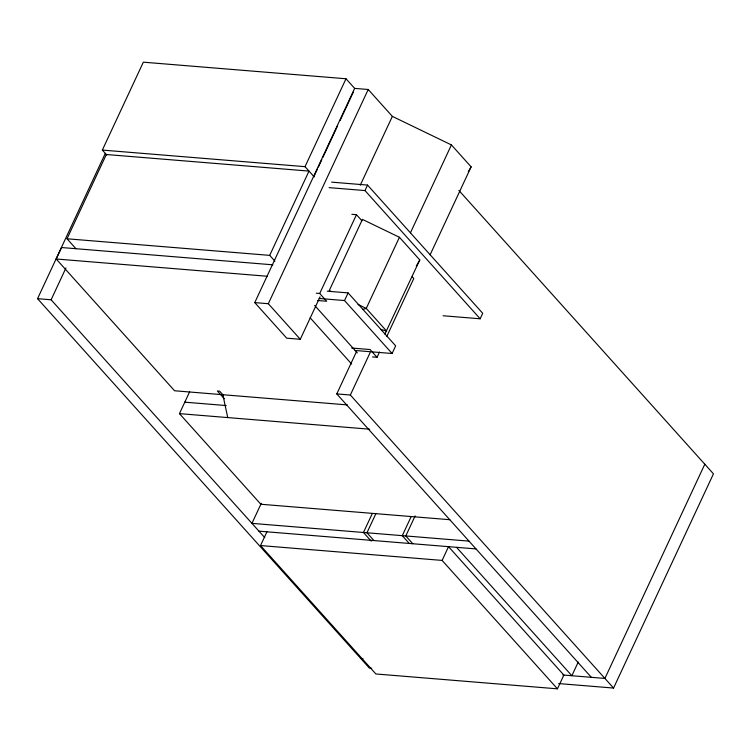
<?xml version="1.0" encoding="UTF-8"?>
<svg xmlns="http://www.w3.org/2000/svg" width="751" height="751" viewBox="0 0 751 751"><rect width="100%" height="100%" fill="white"/><g stroke="black" fill="none" stroke-linecap="round" stroke-linejoin="round"><path stroke-width="1.13" d="M106.802 155.044L102.343 150.078L143.338 62.173L346.004 78.761L354.923 88.684M371.698 668.268L369.361 668.071L37.55 298.673L105.3 153.392M347.394 404.911L174.561 390.764L56.194 258.992L61.544 247.53L272.791 264.812M75.945 248.703L67.027 238.78L106.323 154.509L308.999 171.097L269.703 255.368L274.894 261.151M264.737 537.603L51.115 299.78L65.947 267.966M449.915 519.72L260.85 504.25L179.451 413.632L189.646 391.778M314.2 176.879L305.019 166.666L346.004 78.761M320.057 296.87L300.278 339.283L286.713 338.175L254.758 302.597L354.65 88.383L368.215 89.491L392.379 116.396L451.417 144.924L471.121 166.853L430.135 254.758M313.927 176.588L317.391 169.172M318.377 167.06L321.832 159.644M322.817 157.522L337.64 125.755M340.109 120.46L353.439 91.866M300.278 339.283L268.323 303.714L368.215 89.491M360.264 185.215L392.36 116.377M367.539 185.084L482.715 313.298L480.161 318.79L364.986 190.566L367.539 185.084L331.623 182.136M317.504 300.503L326.704 301.254L319.719 293.481L356.462 214.692L351.862 214.317M348.098 292.899L395.664 345.864L392.106 353.505L344.531 300.55L348.098 292.899L327.305 291.2M261.301 503.301L251.942 523.363L469.009 541.124M331.313 291.538L329.257 290.543L362.433 219.395L399.429 237.278L366.253 308.417L362.902 309.384M557.449 688.827L442.114 560.415L448.525 546.662L563.86 675.074L557.449 688.827L375.866 673.966L260.522 545.555L266.934 531.802M410.431 232.819L451.417 144.924M591.347 677.327L336.777 393.909L356.556 351.487M458.852 190.397L713.45 473.843L613.558 688.057L350.341 395.017L370.121 352.604M399.429 237.278L419.79 259.949L384.859 334.129M372.449 356.932L377.049 357.307L379.499 352.059M386.849 336.298L413.792 278.518L412.243 276.79M372.308 513.515L363.456 532.487L371.257 541.171M375.819 513.768L366.957 532.778L373.951 540.56M411.144 516.66L402.283 535.67L409.276 543.452M415.125 515.918L405.784 535.951L412.797 543.762M578.261 661.997L571.858 675.731L456.514 547.319M704.804 464.221L604.912 678.435L562.856 674.989M468.277 171.782L471.121 166.853M416.279 266.023L419.79 259.949M102.343 150.078L305.019 166.666M329.069 187.628L364.986 190.566M67.027 238.78L269.703 255.368M56.194 258.992L267.431 276.274M316.274 293.2L319.719 293.481M319.119 298.466L344.531 300.55M443.081 315.749L480.161 318.79M254.758 302.597L268.323 303.714M37.55 298.673L51.115 299.78M351.665 348.032L370.074 349.534L377.049 357.307M355.139 350.482L392.106 353.505M336.777 393.909L350.341 395.017M184.802 402.17L226.192 405.559M179.451 413.632L369.68 429.196M258.935 531.154L476.012 548.915M260.522 545.555L442.114 560.415M360.715 658.449L363.052 658.646M558.641 683.56L613.558 688.057M380.86 329.379L386.615 331.088L366.253 308.417L358.03 304.446M356.462 214.692L361.888 220.738M314.669 305.432L357.316 352.904M310.107 317.767L351.656 364.019M223.545 395.505L219.649 391.168L217.358 390.98L224.361 398.781M222.84 394.716L227.741 417.584"/></g></svg>
